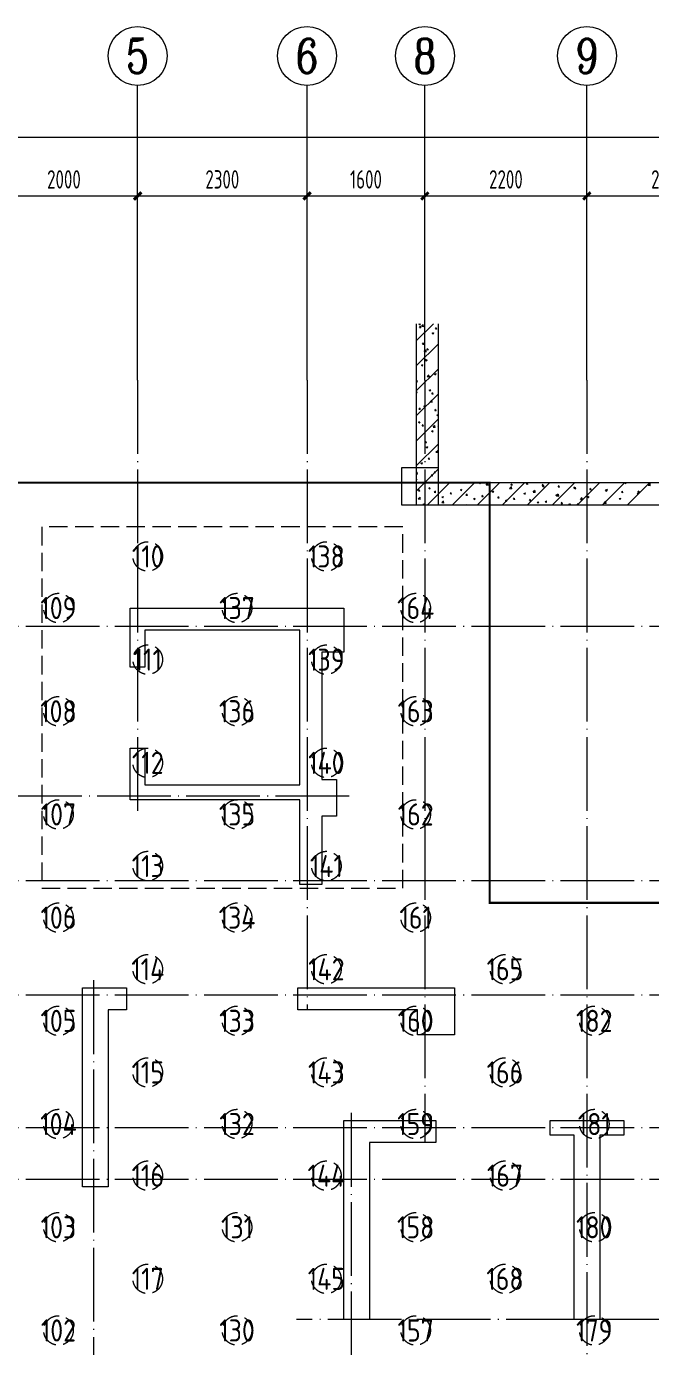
# Model space of a CAD drawing. Extents: x 5874492 to 7194610, y -939842 to -279257.
# Drawn here: x 6106075 to 6114550, y -495817 to -477908 of the extents above; entities that cross this region are included whole.
import ezdxf
from ezdxf.enums import TextEntityAlignment as Align

# ---------------------------------------------------------------- set-up
doc = ezdxf.new("R2010")
doc.units = 0
doc.header["$LTSCALE"] = 1000
doc.linetypes.add('DASH', pattern=[0.35, 0.25, -0.1])
doc.linetypes.add('DOTE', pattern=[2.42, 2, -0.2, 0.02, -0.2])
for name, color, linetype, lineweight in [('A-标注-轴号', 3, 'Continuous', 15), ('A-标注-轴号文字', 7, 'Continuous', 15), ('A-轴线-塔楼', 1, 'DOTE', 9), ('A-轴线-隔墙', 41, 'DOTE', 9), ('S-基础-BASE', 4, 'DASH', 20), ('S-基础-BASE-CON', 2, 'Continuous', 20), ('S-基础-DQ', 6, 'Continuous', 20), ('S-基础-HATCH', 251, 'Continuous', 20), ('S-基础-PILE', 7, 'DASH', 20), ('S-墙柱-WALL', 6, 'Continuous', 20), ('S-轴网-轴号', 3, 'Continuous', 20), ('S-轴网-轴线', 1, 'DOTE', 9)]:
    doc.layers.add(name, color=color, linetype=linetype, lineweight=lineweight)
doc.styles.add('_TCH_AXIS', font='COMPLEX.shx', dxfattribs={"bigfont": 'hztxt.shx'})
doc.styles.add('COMPLEX', font='COMPLEX')
doc.styles.get("Standard").update_dxf_attribs({"font": 'gbenor.shx', "bigfont": 'gbcbig.shx'})
doc.styles.add('TSSD_REIN_T3', font='tssdeng.shx', dxfattribs={"width": 0.7, "bigfont": 'hztxt.shx'})
doc.dimstyles.new('_TCH_ARCH&&100', dxfattribs={"dimtxt": 250, "dimasz": 100, "dimexe": 100, "dimexo": 100, "dimgap": 100, "dimtad": 1, "dimdec": 0, "dimzin": 0, "dimdsep": 46, "dimtxsty": 'TSSD_REIN_T3', "dimblk": 'ARCHTICK', "dimcen": 0.09, "dimclrt": 7, "dimazin": 2, "dimtfac": 1, "dimtdec": 0, "dimtix": 1, "dimtmove": 2, "dimatfit": 3, "dimfxl": 0, "dimtolj": 1, "dimtzin": 0, "dimarcsym": 0})

# ---------------------------------------------------------------- blocks, each defined once
blk = doc.blocks.new('A$C7008057F')
at = {"layer": 'S-基础-BASE-CON', "const_width": 30}
blk.add_lwpolyline([(20370, -3650), (17065, -3650), (17065, 900), (7975, 900), (7975, 900), (7975, 100), (7975, -1680), (7975, -2330), (7975, -3650), (4680, -3650), (4680, 2050), (-6860, 2050), (-6860, -4950), (-12960, -4950), (-12960, -17400), (-1700, -17400), (-1700, -18250), (3100, -18250), (3100, -17400), (9000, -17400), (9000, -17400), (13600, -17400), (13600, -17400)], dxfattribs=at)
blk = doc.blocks.new('sfdgjhgfhgkjhk')
at = {"layer": 'S-基础-DQ'}
for points in [[(6945492, 358792), (6945492, 356336), (6963809, 356336), (6963809, 354236), (6966809, 354236), (6966809, 354586), (6971909, 354586), (6971909, 347036), (6977909, 347036), (6977909, 339686), (6931592, 339686), (6931592, 336294)], [(6931892, 336294), (6931892, 339386), (6978209, 339386), (6978209, 347336), (6972209, 347336), (6972209, 354886), (6966509, 354886), (6966509, 354536), (6964109, 354536), (6964109, 356636), (6945792, 356636), (6945792, 358792)]]:
    blk.add_lwpolyline(points, dxfattribs=at)
blk.add_lwpolyline([(6945792, 356336), (6945792, 356836), (6945292, 356836), (6945292, 356336)], close=True, dxfattribs=at)
at = {"layer": 'S-基础-HATCH'}
for p, q in [((6945492, 358560), (6945725, 358792)), ((6945528, 358788), (6945541, 358792)), ((6945528, 358788), (6945543, 358778)), ((6945536, 358744), (6945550, 358761)), ((6945536, 358744), (6945554, 358743)), ((6945544, 358774), (6945550, 358792)), ((6945554, 358739), (6945551, 358758)), ((6945561, 358760), (6945585, 358784)), ((6945561, 358760), (6945588, 358756)), ((6945589, 358753), (6945585, 358781)), ((6945751, 358725), (6945765, 358743)), ((6945751, 358725), (6945769, 358724)), ((6945770, 358720), (6945766, 358739)), ((6945707, 358667), (6945728, 358675)), ((6945707, 358667), (6945722, 358657)), ((6945723, 358653), (6945729, 358672)), ((6945492, 358220), (6945792, 358520)), ((6945577, 358518), (6945592, 358536)), ((6945577, 358518), (6945595, 358517)), ((6945596, 358514), (6945593, 358532)), ((6945601, 358418), (6945624, 358442)), ((6945601, 358418), (6945628, 358414)), ((6945628, 358411), (6945625, 358439)), ((6945634, 358449), (6945655, 358457)), ((6945634, 358449), (6945649, 358439)), ((6945650, 358436), (6945656, 358454)), ((6945561, 358232), (6945582, 358240)), ((6945561, 358232), (6945576, 358222)), ((6945577, 358218), (6945583, 358236)), ((6945619, 358293), (6945633, 358310)), ((6945619, 358293), (6945637, 358291)), ((6945638, 358288), (6945634, 358307)), ((6945492, 357881), (6945792, 358181)), ((6945492, 358016), (6945509, 358022)), ((6945492, 358011), (6945503, 358004)), ((6945504, 358001), (6945510, 358019)), ((6945641, 358076), (6945664, 358100)), ((6945641, 358076), (6945667, 358072)), ((6945661, 358067), (6945675, 358084)), ((6945661, 358067), (6945679, 358066)), ((6945668, 358069), (6945665, 358097)), ((6945679, 358062), (6945676, 358081)), ((6945740, 358111), (6945761, 358119)), ((6945740, 358111), (6945755, 358101)), ((6945756, 358098), (6945762, 358116)), ((6945492, 357867), (6945502, 357878)), ((6945492, 357860), (6945505, 357859)), ((6945492, 357542), (6945792, 357842)), ((6945506, 357855), (6945502, 357874)), ((6945667, 357893), (6945688, 357901)), ((6945667, 357893), (6945682, 357883)), ((6945683, 357880), (6945689, 357898)), ((6945702, 357841), (6945717, 357859)), ((6945702, 357841), (6945720, 357840)), ((6945721, 357837), (6945717, 357855)), ((6945529, 357635), (6945543, 357652)), ((6945594, 357676), (6945615, 357684)), ((6945594, 357676), (6945609, 357666)), ((6945610, 357662), (6945616, 357681)), ((6945681, 357734), (6945704, 357758)), ((6945681, 357734), (6945707, 357730)), ((6945708, 357727), (6945705, 357756)), ((6945492, 357202), (6945792, 357502)), ((6945529, 357635), (6945547, 357633)), ((6945547, 357630), (6945544, 357649)), ((6945744, 357616), (6945758, 357633)), ((6945744, 357616), (6945762, 357614)), ((6945763, 357611), (6945759, 357630)), ((6945773, 357555), (6945792, 357562)), ((6945773, 357555), (6945788, 357545)), ((6945789, 357542), (6945792, 357552)), ((6945521, 357458), (6945542, 357466)), ((6945521, 357458), (6945536, 357448)), ((6945537, 357445), (6945543, 357463)), ((6945570, 357409), (6945585, 357426)), ((6945570, 357409), (6945588, 357407)), ((6945589, 357404), (6945585, 357423)), ((6945700, 357337), (6945721, 357346)), ((6945700, 357337), (6945715, 357327)), ((6945716, 357324), (6945722, 357342)), ((6945720, 357392), (6945744, 357417)), ((6945720, 357392), (6945747, 357388)), ((6945748, 357385), (6945744, 357414)), ((6945786, 357390), (6945792, 357398)), ((6945786, 357390), (6945792, 357390)), ((6945492, 356863), (6945792, 357163)), ((6945612, 357183), (6945626, 357201)), ((6945612, 357183), (6945630, 357182)), ((6945631, 357178), (6945627, 357197)), ((6945627, 357120), (6945648, 357128)), ((6945627, 357120), (6945642, 357110)), ((6945643, 357107), (6945649, 357125)), ((6945654, 356958), (6945668, 356975)), ((6945654, 356958), (6945672, 356956)), ((6945672, 356953), (6945669, 356972)), ((6945760, 357050), (6945783, 357075)), ((6945760, 357050), (6945787, 357046)), ((6945787, 357043), (6945784, 357072)), ((6945492, 356523), (6945792, 356823)), ((6945492, 356771), (6945503, 356782)), ((6945492, 356766), (6945494, 356768)), ((6945492, 356756), (6945506, 356754)), ((6945499, 356746), (6945495, 356765)), ((6945507, 356751), (6945504, 356780)), ((6945554, 356902), (6945575, 356910)), ((6945554, 356902), (6945569, 356892)), ((6945570, 356889), (6945576, 356907)), ((6945733, 356782), (6945755, 356790)), ((6945733, 356782), (6945748, 356772)), ((6945749, 356768), (6945755, 356786)), ((6945492, 356750), (6945498, 356749)), ((6945492, 356689), (6945502, 356693)), ((6945492, 356678), (6945496, 356675)), ((6945497, 356671), (6945503, 356690)), ((6945645, 356336), (6945945, 356636)), ((6945695, 356732), (6945710, 356749)), ((6945695, 356732), (6945713, 356730)), ((6945714, 356727), (6945710, 356746)), ((6945984, 356336), (6946284, 356636)), ((6946323, 356336), (6946623, 356636)), ((6946345, 356636), (6946359, 356627)), ((6946359, 356623), (6946364, 356636)), ((6946440, 356609), (6946464, 356633)), ((6946440, 356609), (6946467, 356605)), ((6946468, 356602), (6946464, 356631)), ((6946663, 356336), (6946963, 356636)), ((6946760, 356559), (6946784, 356584)), ((6946775, 356613), (6946796, 356621)), ((6946775, 356613), (6946790, 356603)), ((6946788, 356552), (6946784, 356581)), ((6946790, 356633), (6946789, 356636)), ((6946790, 356599), (6946797, 356618)), ((6946986, 356619), (6947001, 356636)), ((6946986, 356619), (6947004, 356618)), ((6947005, 356614), (6947001, 356633)), ((6947002, 356336), (6947302, 356636)), ((6947201, 356600), (6947216, 356617)), ((6947201, 356600), (6947219, 356599)), ((6947206, 356589), (6947227, 356597)), ((6947206, 356589), (6947221, 356579)), ((6947220, 356595), (6947217, 356614)), ((6947222, 356575), (6947228, 356593)), ((6947342, 356336), (6947642, 356636)), ((6947417, 356581), (6947431, 356599)), ((6947417, 356581), (6947435, 356580)), ((6947435, 356577), (6947432, 356595)), ((6947632, 356563), (6947646, 356580)), ((6947650, 356558), (6947647, 356577)), ((6947681, 356336), (6947981, 356636)), ((6948020, 356336), (6948320, 356636)), ((6948322, 356636), (6948335, 356627)), ((6948336, 356624), (6948340, 356636)), ((6948360, 356336), (6948660, 356636)), ((6948642, 356603), (6948665, 356628)), ((6948642, 356603), (6948668, 356599)), ((6948669, 356596), (6948666, 356625)), ((6945519, 356416), (6945543, 356440)), ((6945519, 356416), (6945546, 356412)), ((6945522, 356525), (6945536, 356542)), ((6945522, 356525), (6945540, 356524)), ((6945540, 356520), (6945537, 356539)), ((6945547, 356409), (6945544, 356438)), ((6945661, 356564), (6945682, 356572)), ((6945661, 356564), (6945675, 356554)), ((6945676, 356551), (6945682, 356569)), ((6945737, 356506), (6945751, 356524)), ((6945737, 356506), (6945755, 356505)), ((6945755, 356501), (6945752, 356520)), ((6945840, 356443), (6945861, 356451)), ((6945840, 356443), (6945854, 356433)), ((6945855, 356430), (6945861, 356448)), ((6945952, 356488), (6945966, 356505)), ((6945952, 356488), (6945970, 356486)), ((6945971, 356483), (6945967, 356501)), ((6946092, 356540), (6946113, 356548)), ((6946092, 356540), (6946107, 356530)), ((6946107, 356527), (6946113, 356545)), ((6946167, 356469), (6946182, 356486)), ((6946167, 356469), (6946185, 356467)), ((6946186, 356464), (6946182, 356483)), ((6946271, 356419), (6946292, 356427)), ((6946271, 356419), (6946286, 356409)), ((6946286, 356406), (6946292, 356424)), ((6946382, 356450), (6946397, 356467)), ((6946382, 356450), (6946400, 356448)), ((6946401, 356445), (6946398, 356464)), ((6946523, 356516), (6946544, 356524)), ((6946523, 356516), (6946538, 356506)), ((6946538, 356503), (6946544, 356521)), ((6946598, 356431), (6946612, 356448)), ((6946598, 356431), (6946615, 356430)), ((6946616, 356426), (6946613, 356445)), ((6946702, 356395), (6946723, 356403)), ((6946717, 356382), (6946724, 356400)), ((6946760, 356559), (6946787, 356555)), ((6946813, 356412), (6946827, 356429)), ((6946813, 356412), (6946831, 356411)), ((6946831, 356407), (6946828, 356426)), ((6946954, 356492), (6946975, 356500)), ((6946954, 356492), (6946969, 356482)), ((6946970, 356479), (6946976, 356497)), ((6947028, 356393), (6947042, 356411)), ((6947047, 356389), (6947043, 356407)), ((6947081, 356510), (6947104, 356534)), ((6947081, 356510), (6947107, 356506)), ((6947108, 356503), (6947105, 356531)), ((6947385, 356468), (6947406, 356476)), ((6947385, 356468), (6947400, 356458)), ((6947401, 356460), (6947424, 356484)), ((6947401, 356455), (6947407, 356473)), ((6947401, 356460), (6947427, 356456)), ((6947428, 356453), (6947425, 356482)), ((6947632, 356563), (6947650, 356561)), ((6947637, 356565), (6947658, 356573)), ((6947637, 356565), (6947652, 356555)), ((6947653, 356551), (6947659, 356569)), ((6947721, 356410), (6947744, 356435)), ((6947721, 356410), (6947748, 356406)), ((6947748, 356403), (6947745, 356432)), ((6947816, 356444), (6947837, 356452)), ((6947816, 356444), (6947831, 356434)), ((6947832, 356431), (6947838, 356449)), ((6947847, 356544), (6947861, 356561)), ((6947847, 356544), (6947865, 356542)), ((6947866, 356539), (6947862, 356558)), ((6948062, 356525), (6948077, 356542)), ((6948062, 356525), (6948080, 356523)), ((6948068, 356541), (6948089, 356549)), ((6948068, 356541), (6948083, 356531)), ((6948081, 356520), (6948077, 356539)), ((6948084, 356527), (6948090, 356545)), ((6948247, 356420), (6948268, 356428)), ((6948247, 356420), (6948262, 356410)), ((6948263, 356407), (6948269, 356425)), ((6948277, 356506), (6948292, 356523)), ((6948277, 356506), (6948295, 356505)), ((6948296, 356501), (6948292, 356520)), ((6948493, 356487), (6948507, 356505)), ((6948493, 356487), (6948510, 356486)), ((6948499, 356517), (6948520, 356525)), ((6948499, 356517), (6948514, 356507)), ((6948511, 356482), (6948508, 356501)), ((6948515, 356503), (6948521, 356521)), ((6945588, 356347), (6945609, 356355)), ((6945588, 356347), (6945602, 356336)), ((6945604, 356336), (6945609, 356351)), ((6945840, 356366), (6945863, 356391)), ((6945840, 356366), (6945866, 356362)), ((6945867, 356359), (6945864, 356388)), ((6946178, 356336), (6946183, 356341)), ((6946184, 356336), (6946184, 356338)), ((6946702, 356395), (6946717, 356385)), ((6947028, 356393), (6947046, 356392)), ((6947133, 356371), (6947154, 356379)), ((6947133, 356371), (6947148, 356361)), ((6947149, 356358), (6947155, 356376)), ((6947243, 356375), (6947258, 356392)), ((6947243, 356375), (6947261, 356373)), ((6947262, 356370), (6947258, 356389)), ((6947458, 356356), (6947473, 356373)), ((6947458, 356356), (6947476, 356354)), ((6947477, 356351), (6947473, 356370)), ((6947564, 356347), (6947585, 356355)), ((6947564, 356347), (6947579, 356337)), ((6947581, 356336), (6947586, 356352)), ((6947673, 356337), (6947688, 356354)), ((6947673, 356337), (6947683, 356336)), ((6947691, 356336), (6947689, 356351)), ((6948041, 356361), (6948064, 356385)), ((6948041, 356361), (6948068, 356357)), ((6948068, 356354), (6948065, 356382))]:
    blk.add_line(p, q, dxfattribs=at)
blk = doc.blocks.new('_AXISO')
blk.add_circle((0, 0), 0.5)
at = {"layer": 'S-轴网-轴号', "style": 'COMPLEX', "width": 1.041667}
blk.add_attdef('A', text='', height=0.56, dxfattribs=at).set_placement((-0.25, -0.28), (0.25, -0.28), align=Align.FIT)
blk = doc.blocks.new('_ArchTick')
at = {"color": 0, "linetype": 'ByBlock', "const_width": 0.4}
blk.add_lwpolyline([(-0.5, -0.5), (0.5, 0.5)], dxfattribs=at)
blk = doc.blocks.new('*D2415')
at = {"layer": 'A-标注-轴号', "color": 0, "lineweight": -2, "transparency": 16777216}
for p, q in [((0, 18540), (0, 21840)), ((0, 21740), (47200, 21740)), ((47200, 18540), (47200, 21840))]:
    blk.add_line(p, q, dxfattribs=at)
at = {"layer": 'Defpoints', "color": 0, "transparency": 16777216}
for p in [(47200, 21740), (0, 18440), (47200, 18440)]:
    blk.add_point(p, dxfattribs=at)
at = {"layer": 'A-标注-轴号', "color": 0, "lineweight": -2, "transparency": 16777216, "xscale": 100, "yscale": 100, "zscale": 100, "rotation": 180}
blk.add_blockref('_ArchTick', (0, 21740), dxfattribs=at)
at = {"layer": 'A-标注-轴号', "color": 0, "lineweight": -2, "transparency": 16777216, "xscale": 100, "yscale": 100, "zscale": 100}
blk.add_blockref('_ArchTick', (47200, 21740), dxfattribs=at)
at = {"layer": 'A-标注-轴号', "color": 7, "transparency": 16777216, "insert": (23600, 21965), "char_height": 250, "attachment_point": 5, "style": 'TSSD_REIN_T3'}
blk.add_mtext('\\A1;47200', dxfattribs=at)
blk = doc.blocks.new('*D2439')
at = {"layer": 'A-标注-轴号', "color": 0, "lineweight": -2, "transparency": 16777216}
for p, q in [((8800, 18540), (8800, 21040)), ((10800, 18540), (10800, 21040)), ((8800, 20940), (10800, 20940))]:
    blk.add_line(p, q, dxfattribs=at)
at = {"layer": 'Defpoints', "color": 0, "transparency": 16777216}
for p in [(10800, 20940), (8800, 18440), (10800, 18440)]:
    blk.add_point(p, dxfattribs=at)
at = {"layer": 'A-标注-轴号', "color": 0, "lineweight": -2, "transparency": 16777216, "xscale": 100, "yscale": 100, "zscale": 100, "rotation": 180}
blk.add_blockref('_ArchTick', (8800, 20940), dxfattribs=at)
at = {"layer": 'A-标注-轴号', "color": 0, "lineweight": -2, "transparency": 16777216, "xscale": 100, "yscale": 100, "zscale": 100}
blk.add_blockref('_ArchTick', (10800, 20940), dxfattribs=at)
at = {"layer": 'A-标注-轴号', "color": 7, "transparency": 16777216, "insert": (9800, 21165), "char_height": 250, "attachment_point": 5, "style": 'TSSD_REIN_T3'}
blk.add_mtext('\\A1;2000', dxfattribs=at)
blk = doc.blocks.new('*D2440')
at = {"layer": 'A-标注-轴号', "color": 0, "lineweight": -2, "transparency": 16777216}
for p, q in [((10800, 18540), (10800, 21040)), ((13100, 18540), (13100, 21040)), ((10800, 20940), (13100, 20940))]:
    blk.add_line(p, q, dxfattribs=at)
at = {"layer": 'Defpoints', "color": 0, "transparency": 16777216}
for p in [(13100, 20940), (10800, 18440), (13100, 18440)]:
    blk.add_point(p, dxfattribs=at)
at = {"layer": 'A-标注-轴号', "color": 0, "lineweight": -2, "transparency": 16777216, "xscale": 100, "yscale": 100, "zscale": 100, "rotation": 180}
blk.add_blockref('_ArchTick', (10800, 20940), dxfattribs=at)
at = {"layer": 'A-标注-轴号', "color": 0, "lineweight": -2, "transparency": 16777216, "xscale": 100, "yscale": 100, "zscale": 100}
blk.add_blockref('_ArchTick', (13100, 20940), dxfattribs=at)
at = {"layer": 'A-标注-轴号', "color": 7, "transparency": 16777216, "insert": (11950, 21165), "char_height": 250, "attachment_point": 5, "style": 'TSSD_REIN_T3'}
blk.add_mtext('\\A1;2300', dxfattribs=at)
blk = doc.blocks.new('*D2441')
at = {"layer": 'A-标注-轴号', "color": 0, "lineweight": -2, "transparency": 16777216}
for p, q in [((13100, 18540), (13100, 21040)), ((14700, 18540), (14700, 21040)), ((13100, 20940), (14700, 20940))]:
    blk.add_line(p, q, dxfattribs=at)
at = {"layer": 'Defpoints', "color": 0, "transparency": 16777216}
for p in [(14700, 20940), (13100, 18440), (14700, 18440)]:
    blk.add_point(p, dxfattribs=at)
at = {"layer": 'A-标注-轴号', "color": 0, "lineweight": -2, "transparency": 16777216, "xscale": 100, "yscale": 100, "zscale": 100, "rotation": 180}
blk.add_blockref('_ArchTick', (13100, 20940), dxfattribs=at)
at = {"layer": 'A-标注-轴号', "color": 0, "lineweight": -2, "transparency": 16777216, "xscale": 100, "yscale": 100, "zscale": 100}
blk.add_blockref('_ArchTick', (14700, 20940), dxfattribs=at)
at = {"layer": 'A-标注-轴号', "color": 7, "transparency": 16777216, "insert": (13900, 21165), "char_height": 250, "attachment_point": 5, "style": 'TSSD_REIN_T3'}
blk.add_mtext('\\A1;1600', dxfattribs=at)
blk = doc.blocks.new('*D2442')
at = {"layer": 'A-标注-轴号', "color": 0, "lineweight": -2, "transparency": 16777216}
for p, q in [((14700, 18540), (14700, 21040)), ((16900, 18540), (16900, 21040)), ((14700, 20940), (16900, 20940))]:
    blk.add_line(p, q, dxfattribs=at)
at = {"layer": 'Defpoints', "color": 0, "transparency": 16777216}
for p in [(16900, 20940), (14700, 18440), (16900, 18440)]:
    blk.add_point(p, dxfattribs=at)
at = {"layer": 'A-标注-轴号', "color": 0, "lineweight": -2, "transparency": 16777216, "xscale": 100, "yscale": 100, "zscale": 100, "rotation": 180}
blk.add_blockref('_ArchTick', (14700, 20940), dxfattribs=at)
at = {"layer": 'A-标注-轴号', "color": 0, "lineweight": -2, "transparency": 16777216, "xscale": 100, "yscale": 100, "zscale": 100}
blk.add_blockref('_ArchTick', (16900, 20940), dxfattribs=at)
at = {"layer": 'A-标注-轴号', "color": 7, "transparency": 16777216, "insert": (15800, 21165), "char_height": 250, "attachment_point": 5, "style": 'TSSD_REIN_T3'}
blk.add_mtext('\\A1;2200', dxfattribs=at)
blk = doc.blocks.new('*D2443')
at = {"layer": 'A-标注-轴号', "color": 0, "lineweight": -2, "transparency": 16777216}
for p, q in [((16900, 18540), (16900, 21040)), ((19100, 18540), (19100, 21040)), ((16900, 20940), (19100, 20940))]:
    blk.add_line(p, q, dxfattribs=at)
at = {"layer": 'Defpoints', "color": 0, "transparency": 16777216}
for p in [(19100, 20940), (16900, 18440), (19100, 18440)]:
    blk.add_point(p, dxfattribs=at)
at = {"layer": 'A-标注-轴号', "color": 0, "lineweight": -2, "transparency": 16777216, "xscale": 100, "yscale": 100, "zscale": 100, "rotation": 180}
blk.add_blockref('_ArchTick', (16900, 20940), dxfattribs=at)
at = {"layer": 'A-标注-轴号', "color": 0, "lineweight": -2, "transparency": 16777216, "xscale": 100, "yscale": 100, "zscale": 100}
blk.add_blockref('_ArchTick', (19100, 20940), dxfattribs=at)
at = {"layer": 'A-标注-轴号', "color": 7, "transparency": 16777216, "insert": (18000, 21165), "char_height": 250, "attachment_point": 5, "style": 'TSSD_REIN_T3'}
blk.add_mtext('\\A1;2200', dxfattribs=at)
blk = doc.blocks.new('A$C3FF375C5')
at = {"layer": 'A-标注-轴号'}
for p, q in [((10800, 18440.3), (10800, 22440.3)), ((13100, 18440.3), (13100, 22440.3)), ((14700, 18440.3), (14700, 22440.3)), ((16900, 18440.3), (16900, 22440.3))]:
    blk.add_line(p, q, dxfattribs=at)
at = {"layer": 'A-轴线-塔楼', "linetype": 'DOTE', "ltscale": 0.5}
for p, q in [((10800, 18440.3), (10800, 12550)), ((13100, 18440.3), (13100, 9900)), ((14700, 18440.3), (14700, 8100)), ((16900, 18440.3), (16900, -8548.9)), ((59891.4, 15100), (-2283.6, 15100)), ((13670.4, 12800), (-2283.6, 12800)), ((59891.4, 11650), (-2283.6, 11650)), ((10200, 10300), (10200, -8548.9)), ((59891.4, 10100), (-2283.6, 10100)), ((13700, 8500), (13700, -8548.9)), ((59891.4, 8300), (-2283.6, 8300)), ((59891.4, 7600), (-2283.6, 7600)), ((33741.8, 5700), (12955.9, 5700))]:
    blk.add_line(p, q, dxfattribs=at)
at = {"layer": 'A-轴线-隔墙', "ltscale": 0.5}
blk.add_line((33741.8, 5700), (12955.9, 5700), dxfattribs=at)
at = {"layer": 'A-标注-轴号'}
ref = blk.add_blockref('_AXISO', (10800, 22840.3), dxfattribs=dict(at, xscale=800, yscale=800, zscale=800))
ref.add_attrib('A', '5', dxfattribs={"layer": 'A-标注-轴号文字', "ltscale": 0.2, "height": 465.9, "style": '_TCH_AXIS'}).set_placement((10644.7, 22607.3), (10955.3, 22607.3), align=Align.FIT)
ref = blk.add_blockref('_AXISO', (13100, 22840.3), dxfattribs=dict(at, xscale=800, yscale=800, zscale=800))
ref.add_attrib('A', '6', dxfattribs={"layer": 'A-标注-轴号文字', "ltscale": 0.2, "height": 465.9, "style": '_TCH_AXIS'}).set_placement((12944.7, 22607.3), (13255.3, 22607.3), align=Align.FIT)
ref = blk.add_blockref('_AXISO', (14700, 22840.3), dxfattribs=dict(at, xscale=800, yscale=800, zscale=800))
ref.add_attrib('A', '8', dxfattribs={"layer": 'A-标注-轴号文字', "ltscale": 0.2, "height": 465.9, "style": '_TCH_AXIS'}).set_placement((14544.7, 22607.3), (14855.3, 22607.3), align=Align.FIT)
ref = blk.add_blockref('_AXISO', (16900, 22840.3), dxfattribs=dict(at, xscale=800, yscale=800, zscale=800))
ref.add_attrib('A', '9', dxfattribs={"layer": 'A-标注-轴号文字', "ltscale": 0.2, "height": 465.9, "style": '_TCH_AXIS'}).set_placement((16744.7, 22607.3), (17055.3, 22607.3), align=Align.FIT)
for p1, p2, distance, picture, middle in [((0, 18440.3), (47199.9, 18440.3), 3300, '*D2415', (23599.9, 21965.3)), ((8800, 18440.3), (10800, 18440.3), 2500, '*D2439', (9800, 21165.3)), ((10800, 18440.3), (13100, 18440.3), 2500, '*D2440', (11950, 21165.3)), ((13100, 18440.3), (14700, 18440.3), 2500, '*D2441', (13900, 21165.3)), ((14700, 18440.3), (16900, 18440.3), 2500, '*D2442', (15800, 21165.3)), ((16900, 18440.3), (19100, 18440.3), 2500, '*D2443', (18000, 21165.3))]:
    dim = blk.add_aligned_dim(p1=p1, p2=p2, distance=distance, dimstyle='_TCH_ARCH&&100', dxfattribs=at)
    dim.commit()
    dim.dimension.update_dxf_attribs({"geometry": picture, "text_midpoint": middle})

msp = doc.modelspace()

# ---------------------------------------------------------------- linework, layer by layer
at = {"layer": 'S-基础-BASE'}
msp.add_lwpolyline([(6106285.2, -489598.1), (6111185.2, -489598.1), (6111185.2, -484698.1), (6106285.2, -484698.1)], close=True, dxfattribs=at)
at = {"layer": 'S-基础-PILE'}
for centre in [(6107722.9, -485098.1), (6110147.8, -485098.1), (6106510.5, -485798.1), (6108935.3, -485798.1), (6111360.2, -485798.1), (6107722.9, -486498.1), (6110147.8, -486498.1), (6106510.5, -487198.1), (6108935.3, -487198.1), (6111360.2, -487198.1), (6107722.9, -487898.1), (6110147.8, -487898.1), (6106510.5, -488598.1), (6108935.3, -488598.1), (6111360.2, -488598.1), (6107722.9, -489298.1), (6110147.8, -489298.1), (6106510.5, -489998.1), (6108935.3, -489998.1), (6111360.2, -489998.1), (6107722.9, -490698.1), (6110147.8, -490698.1), (6112572.6, -490698.1), (6106510.5, -491398.1), (6108935.3, -491398.1), (6111360.2, -491398.1), (6113785.1, -491398.1), (6107722.9, -492098.1), (6110147.8, -492098.1), (6112572.6, -492098.1), (6106510.5, -492798.1), (6108935.3, -492798.1), (6111360.2, -492798.1), (6113785.1, -492798.1), (6107722.9, -493498.1), (6110147.8, -493498.1), (6112572.6, -493498.1), (6106510.5, -494198.1), (6108935.3, -494198.1), (6111360.2, -494198.1), (6113785.1, -494198.1), (6107722.9, -494898.1), (6110147.8, -494898.1), (6112572.6, -494898.1), (6106510.5, -495598.1), (6108935.3, -495598.1), (6111360.2, -495598.1), (6113785.1, -495598.1)]:
    msp.add_circle(centre, 200, dxfattribs=at)
at = {"layer": 'S-墙柱-WALL'}
for points in [[(6110085.2, -489548.1), (6109785.2, -489548.1), (6109785.2, -488398.1), (6107485.2, -488398.1), (6107485.2, -487698.1), (6107685.2, -487698.1), (6107685.2, -488198.1), (6109785.2, -488198.1), (6109785.2, -488123.1), (6109785.2, -486098.1), (6107685.2, -486098.1), (6107685.2, -486598.1), (6107485.2, -486598.1), (6107485.2, -485798.1), (6110085.2, -485798.1), (6110385.2, -485798.1), (6110385.2, -486398.1), (6110085.2, -486398.1), (6110085.2, -488123.1), (6110285.2, -488123.1), (6110285.2, -488623.1), (6110085.2, -488623.1)], [(6107185.2, -493648.1), (6106835.2, -493648.1), (6106835.2, -490948.1), (6107435.2, -490948.1), (6107435.2, -491248.1), (6107185.2, -491248.1)], [(6111885.2, -491588.1), (6111385.2, -491588.1), (6111385.2, -491248.1), (6109760.2, -491248.1), (6109760.2, -490948.1), (6111885.2, -490948.1)], [(6110735.2, -495448.1), (6110385.2, -495448.1), (6110385.2, -492748.1), (6111635.2, -492748.1), (6111635.2, -493048.1), (6110735.2, -493048.1)], [(6113860.2, -495448.1), (6113510.2, -495448.1), (6113510.2, -492948.1), (6113185.2, -492948.1), (6113185.2, -492748.1), (6114185.2, -492748.1), (6114185.2, -492948.1), (6113860.2, -492948.1)]]:
    msp.add_lwpolyline(points, close=True, dxfattribs=at)

# ---------------------------------------------------------------- block references
for name, p in [('sfdgjhgfhgkjhk', (-834124, -840734.2)), ('A$C7008057F', (6107685.2, -486148.1))]:
    msp.add_blockref(name, p)
at = {"layer": 'S-轴网-轴线', "ltscale": 0.2}
msp.add_blockref('A$C3FF375C5', (6096785.2, -501148.1), dxfattribs=at)

# ---------------------------------------------------------------- texts
at = {"ltscale": 0.2}
for s, p in [('110', (6107722.9, -485098.1)), ('138', (6110147.8, -485098.1)), ('109', (6106510.5, -485798.1)), ('137', (6108935.3, -485798.1)), ('164', (6111360.2, -485798.1)), ('111', (6107722.9, -486498.1)), ('139', (6110147.8, -486498.1)), ('108', (6106510.5, -487198.1)), ('136', (6108935.3, -487198.1)), ('163', (6111360.2, -487198.1)), ('112', (6107722.9, -487898.1)), ('140', (6110147.8, -487898.1)), ('107', (6106510.5, -488598.1)), ('135', (6108935.3, -488598.1)), ('162', (6111360.2, -488598.1)), ('113', (6107722.9, -489298.1)), ('141', (6110147.8, -489298.1)), ('106', (6106510.5, -489998.1)), ('134', (6108935.3, -489998.1)), ('161', (6111360.2, -489998.1)), ('114', (6107722.9, -490698.1)), ('142', (6110147.8, -490698.1)), ('165', (6112572.6, -490698.1)), ('105', (6106510.5, -491398.1)), ('133', (6108935.3, -491398.1)), ('160', (6111360.2, -491398.1)), ('182', (6113785.1, -491398.1)), ('115', (6107722.9, -492098.1)), ('143', (6110147.8, -492098.1)), ('166', (6112572.6, -492098.1)), ('104', (6106510.5, -492798.1)), ('132', (6108935.3, -492798.1)), ('159', (6111360.2, -492798.1)), ('181', (6113785.1, -492798.1)), ('116', (6107722.9, -493498.1)), ('144', (6110147.8, -493498.1)), ('167', (6112572.6, -493498.1)), ('103', (6106510.5, -494198.1)), ('131', (6108935.3, -494198.1)), ('158', (6111360.2, -494198.1)), ('180', (6113785.1, -494198.1)), ('117', (6107722.9, -494898.1)), ('145', (6110147.8, -494898.1)), ('168', (6112572.6, -494898.1)), ('102', (6106510.5, -495598.1)), ('130', (6108935.3, -495598.1)), ('157', (6111360.2, -495598.1)), ('179', (6113785.1, -495598.1))]:
    msp.add_text(s, height=300, dxfattribs=at).set_placement(p, align=Align.MIDDLE)

doc.saveas('drawing.dxf')
